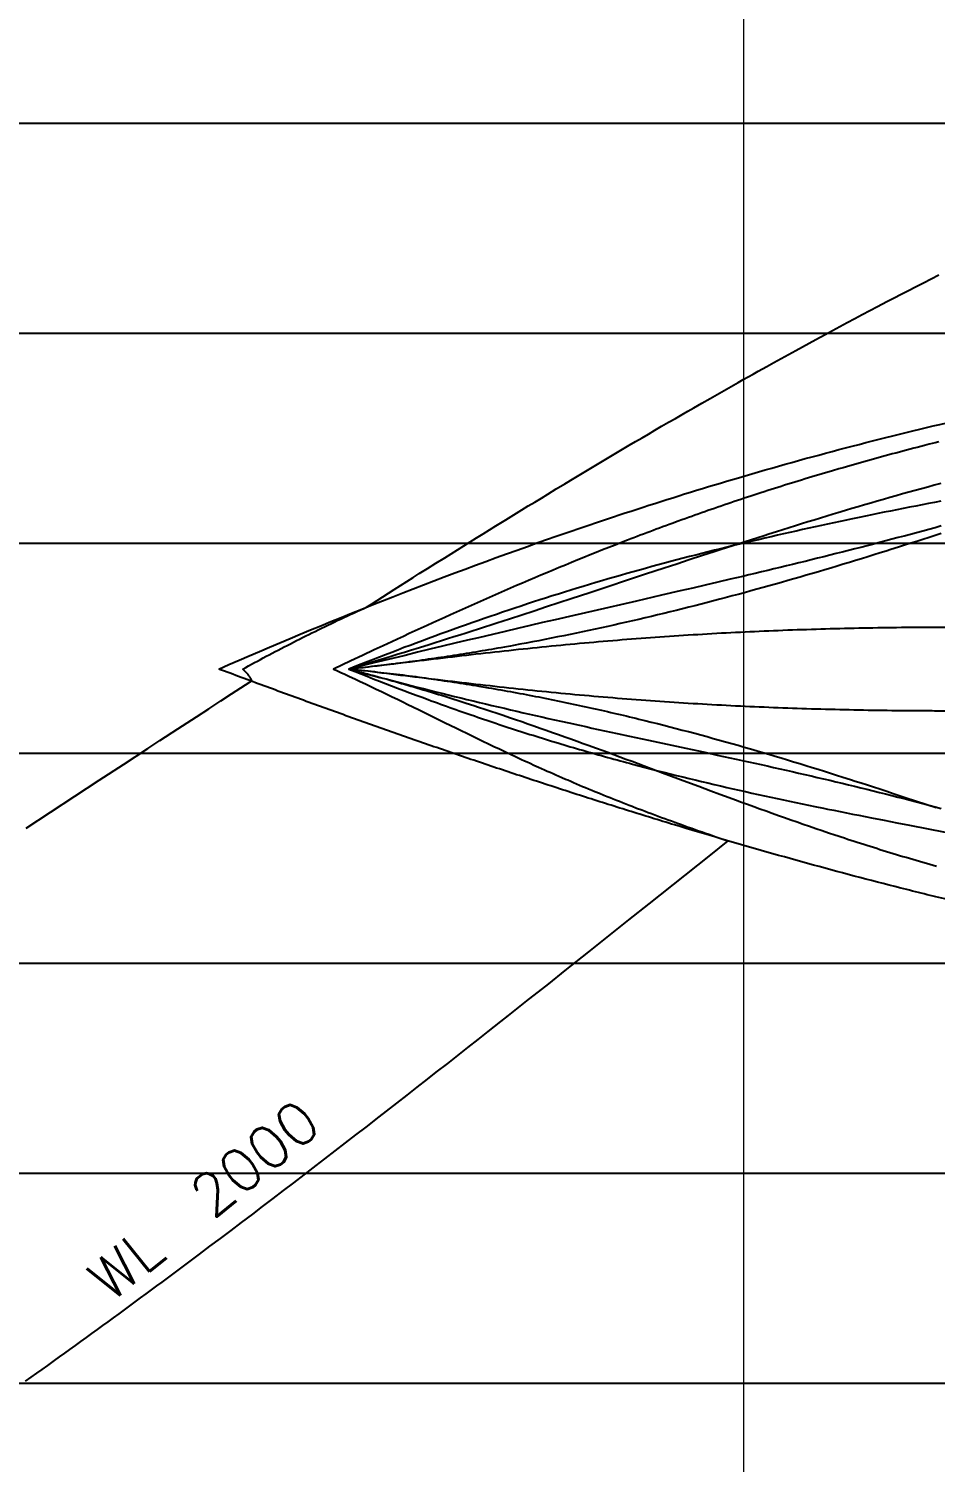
# Model space of a CAD drawing. Extents: x 11249 to 82946, y 15238 to 34763.
# Drawn here: x 16141 to 18300, y 17458 to 20871 of the extents above; entities that cross this region are included whole.
import ezdxf

# ---------------------------------------------------------------- set-up
doc = ezdxf.new("R2010")
doc.units = 0
doc.header["$LTSCALE"] = 250
doc.layers.add('00_Text', color=7, linetype='CONTINUOUS')
for name, color, linetype, lineweight in [('03_Lines_Buttocks', 7, 'CONTINUOUS', 25), ('03_Lines_Grid', 253, 'CONTINUOUS', 15), ('03_Lines_Waterlines', 7, 'CONTINUOUS', 25)]:
    doc.layers.add(name, color=color, linetype=linetype, lineweight=lineweight)
doc.styles.add('ROMANS', font='romans', dxfattribs={"height": 100})

msp = doc.modelspace()

# ---------------------------------------------------------------- linework, layer by layer
at = {"layer": '03_Lines_Buttocks'}
for points in [[(34093.7, 25413.4, 0.000024), (29093.7, 25240.3)], [(34093.7, 25472.6, 0.000032), (29093.7, 25299.6)]]:
    msp.add_lwpolyline(points, format="xyb", dxfattribs=at)
at = {"layer": '03_Lines_Grid'}
msp.add_line((17843.7, 21446.5), (17843.7, 16646.5), dxfattribs=at)
at = {"layer": '03_Lines_Grid', "linetype": 'ByBlock', "lineweight": -2}
for p, q in [((12584.8, 20646.5), (51068.5, 20646.5)), ((12584.8, 20146.5), (51068.5, 20146.5)), ((12584.8, 19646.5), (51068.5, 19646.5)), ((12584.8, 19146.5), (51068.5, 19146.5)), ((12584.8, 18646.5), (51068.5, 18646.5)), ((12584.8, 18146.5), (51068.5, 18146.5)), ((12584.8, 17646.5), (51068.5, 17646.5))]:
    msp.add_line(p, q, dxfattribs=at)
at = {"layer": '03_Lines_Waterlines'}
msp.add_lwpolyline([(38837.2, 21446.5), (34093.7, 21446.5, 0.000019), (29145.2, 21446.5)], format="xyb", dxfattribs=at)
for points in [[(16135.3, 18968), (16250.9, 19043.7), (16308.7, 19081.5), (16366.6, 19119.3), (16424.5, 19157.1), (16453.5, 19176), (16496.4, 19204), (16540.6, 19232.8), (16569.7, 19251.7), (16598.8, 19270.6), (16624.4, 19287.2), (16657.1, 19308.5), (16671.2, 19317.6), (16671.3, 19317.7), (16671.3, 19317.9), (16671.3, 19318), (16671.4, 19318.2), (16671.4, 19318.4), (16671.4, 19318.5), (16671.4, 19318.7), (16671.4, 19318.8), (16671.4, 19319), (16671.4, 19319.2), (16671.4, 19319.3), (16671.4, 19319.5), (16671.4, 19319.6), (16671.4, 19319.8), (16671.4, 19320), (16671.4, 19320.1), (16671.3, 19320.3), (16671.3, 19320.5), (16671.2, 19320.7), (16671.2, 19321), (16671.1, 19321.2), (16671.1, 19321.4), (16671, 19321.6), (16671, 19321.8), (16670.8, 19322.2), (16670.7, 19322.7), (16670.5, 19323.1), (16670.3, 19323.5), (16670.1, 19323.9), (16669.9, 19324.3), (16669.7, 19324.7), (16669.5, 19325.1), (16669, 19325.9), (16668.6, 19326.6), (16668.1, 19327.4), (16667.5, 19328.2), (16666.9, 19329), (16666.3, 19329.8), (16665.7, 19330.6), (16665.1, 19331.4), (16664.5, 19332.1), (16663.6, 19333.2), (16662.9, 19334), (16662.2, 19334.9), (16660.7, 19336.5), (16659.2, 19338.2), (16657.6, 19339.8), (16656, 19341.5), (16654.3, 19343.2), (16652.6, 19344.8), (16650.9, 19346.5), (16657.9, 19350.3), (16664.8, 19354.1), (16671.8, 19357.9), (16678.7, 19361.7), (16685.7, 19365.5), (16692.8, 19369.2), (16699.8, 19373), (16706.9, 19376.8), (16714, 19380.6), (16721.1, 19384.3), (16728.2, 19388.1), (16735.4, 19391.8), (16742.6, 19395.5), (16749.8, 19399.3), (16756.5, 19402.7), (16764.2, 19406.7), (16771.5, 19410.4), (16778.8, 19414.1), (16786.2, 19417.8), (16793.5, 19421.5), (16800.9, 19425.2), (16808.3, 19428.9), (16815.7, 19432.6), (16823.2, 19436.2), (16830.6, 19439.9), (16838.1, 19443.5), (16845.7, 19447.2), (16853.2, 19450.8), (16860.8, 19454.4), (16868.4, 19458), (16876, 19461.7), (16883.6, 19465.3), (16891.3, 19468.9), (16899, 19472.4), (16906.7, 19476), (16914.5, 19479.6), (16922.2, 19483.2), (16930, 19486.7), (16937.6, 19490.2), (16945.2, 19493.6), (16957.2, 19501.3), (16984.3, 19518.5), (17011.4, 19535.7), (17026.4, 19545.2), (17041.4, 19554.6), (17056.4, 19564.1), (17071.4, 19573.6), (17091.1, 19586), (17110.8, 19598.3), (17131.8, 19611.5), (17146.9, 19621), (17162.1, 19630.4), (17177.3, 19639.9), (17192.5, 19649.4), (17207.8, 19658.9), (17223.1, 19668.3), (17238.4, 19677.8), (17253.7, 19687.3), (17277.1, 19701.7), (17289.8, 19709.5), (17302.6, 19717.4), (17315.4, 19725.2), (17330.9, 19734.7), (17346.4, 19744.2), (17362, 19753.7), (17377.5, 19763.1), (17397.7, 19775.4), (17417.9, 19787.6), (17440.3, 19801.1), (17456.1, 19810.6), (17471.9, 19820.1), (17487.7, 19829.5), (17503.6, 19839), (17519.6, 19848.5), (17535.6, 19858), (17551.6, 19867.5), (17571.4, 19879.2), (17586.6, 19888.2), (17601.8, 19897.1), (17617, 19906), (17632.2, 19914.9), (17648.6, 19924.4), (17664.9, 19933.9), (17681.3, 19943.4), (17697.7, 19952.9), (17711.2, 19960.7), (17724.9, 19968.5), (17744.4, 19979.7), (17763.9, 19990.9), (17780.6, 20000.4), (17797.4, 20009.9), (17814.1, 20019.4), (17830.9, 20028.8), (17842.8, 20035.5), (17854.6, 20042.1), (17866.5, 20048.8), (17878.3, 20055.4), (17888.6, 20061.1), (17898.9, 20066.8), (17916.1, 20076.4), (17933.3, 20085.9), (17950.5, 20095.4), (17967.8, 20104.8), (17983.8, 20113.6), (17999.7, 20122.3), (18015.7, 20131), (18037.7, 20142.8), (18055.4, 20152.4), (18073.1, 20161.9), (18090.8, 20171.4), (18108.5, 20180.8), (18126.5, 20190.4), (18144.5, 20199.9), (18162.5, 20209.4), (18185.2, 20221.3), (18202.2, 20230.2), (18219.3, 20239.1), (18236.4, 20248), (18253.5, 20256.8), (18271.9, 20266.4), (18290.4, 20275.9), (18308.9, 20285.4)], [(18309, 19887.5), (18300.4, 19885.3), (18285.8, 19881.6), (18274.6, 19878.7), (18266, 19876.5), (18257.4, 19874.3), (18248.9, 19872.1), (18240.3, 19869.8), (18231.8, 19867.6), (18223.3, 19865.3), (18214.8, 19863.1), (18206.3, 19860.8), (18197.8, 19858.5), (18189.4, 19856.2), (18180.9, 19853.9), (18172.5, 19851.6), (18164, 19849.3), (18155.6, 19847), (18147.2, 19844.7), (18138.8, 19842.4), (18130.5, 19840), (18122.1, 19837.7), (18113.8, 19835.3), (18105.4, 19833), (18097.1, 19830.6), (18088.8, 19828.2), (18080.5, 19825.8), (18070.4, 19822.9), (18055.7, 19818.6), (18047.4, 19816.2), (18039.2, 19813.7), (18031, 19811.3), (18022.7, 19808.9), (18014.6, 19806.4), (18006.4, 19803.9), (17998.2, 19801.5), (17990, 19799), (17981.9, 19796.5), (17973.8, 19794), (17965.6, 19791.5), (17957.5, 19789), (17949.4, 19786.5), (17941.4, 19783.9), (17933.3, 19781.4), (17925.2, 19778.9), (17917.2, 19776.3), (17909.2, 19773.8), (17901.1, 19771.2), (17893.1, 19768.6), (17885.1, 19766), (17872.6, 19762), (17861.2, 19758.2), (17853.3, 19755.6), (17845.3, 19753), (17837.4, 19750.3), (17829.5, 19747.7), (17821.6, 19745.1), (17813.7, 19742.4), (17805.9, 19739.7), (17798, 19737.1), (17790.2, 19734.4), (17782.3, 19731.7), (17774.5, 19729), (17766.7, 19726.3), (17758.9, 19723.6), (17751.1, 19720.9), (17743.3, 19718.1), (17735.6, 19715.4), (17727.8, 19712.7), (17720.1, 19709.9), (17712.3, 19707.2), (17704.6, 19704.4), (17696.9, 19701.6), (17687.8, 19698.3), (17673.9, 19693.2), (17666.2, 19690.4), (17658.6, 19687.6), (17650.9, 19684.8), (17643.3, 19682), (17635.7, 19679.2), (17628.1, 19676.3), (17620.5, 19673.5), (17612.9, 19670.6), (17605.3, 19667.8), (17597.7, 19664.9), (17590.2, 19662), (17582.7, 19659.1), (17575.1, 19656.3), (17567.6, 19653.4), (17552.6, 19647.6), (17537.6, 19641.7), (17522.7, 19635.9), (17507.8, 19630), (17492.9, 19624), (17478.1, 19618.1), (17463.3, 19612.1), (17448.6, 19606.2), (17433.9, 19600.1), (17419.2, 19594.1), (17404.5, 19588.1), (17389.9, 19582), (17375.4, 19575.9), (17360.8, 19569.7), (17346.3, 19563.6), (17331.8, 19557.4), (17317.4, 19551.3), (17303, 19545), (17288.6, 19538.8), (17274.2, 19532.6), (17259.9, 19526.3), (17245.5, 19520.1), (17231.3, 19513.8), (17217, 19507.5), (17202.8, 19501.1), (17188.5, 19494.8), (17174.4, 19488.4), (17160.2, 19482.1), (17146, 19475.7), (17131.9, 19469.3), (17117.8, 19462.9), (17103.7, 19456.5), (17089.7, 19450.1), (17075.6, 19443.6), (17061.6, 19437.2), (17047.6, 19430.8), (17033.6, 19424.3), (17019.6, 19417.8), (17005.6, 19411.4), (16985.2, 19401.9), (16963.8, 19391.9), (16936.1, 19378.9), (16908.3, 19366), (16866.8, 19346.5), (16873.2, 19343.6), (16879.6, 19340.6), (16886, 19337.7), (16892.4, 19334.8), (16905.1, 19328.9), (16917.8, 19322.9), (16930.6, 19317), (16943.2, 19311), (16955.9, 19305), (16968.6, 19298.9), (16981.3, 19292.8), (16993.9, 19286.8), (17006.5, 19280.6), (17019.2, 19274.5), (17031.8, 19268.4), (17044.4, 19262.2), (17069.7, 19249.8), (17133.1, 19218.7), (17158.6, 19206.2), (17171.4, 19199.9), (17184.2, 19193.6), (17202.4, 19184.8), (17210, 19181.1), (17222.9, 19174.9), (17235.9, 19168.6), (17249, 19162.4), (17262.1, 19156.2), (17275.2, 19149.9), (17288.5, 19143.7), (17301.7, 19137.5), (17308.4, 19134.4), (17315.1, 19131.3), (17321.8, 19128.2), (17328.5, 19125.2), (17335.3, 19122.1), (17344.3, 19118), (17355.6, 19112.8), (17362.4, 19109.8), (17369.3, 19106.7), (17376.1, 19103.6), (17383, 19100.6), (17389.9, 19097.5), (17396.9, 19094.5), (17403.8, 19091.4), (17410.8, 19088.4), (17419.6, 19084.6), (17424.8, 19082.3), (17431.9, 19079.3), (17438.9, 19076.3), (17446, 19073.3), (17453.2, 19070.3), (17460.3, 19067.2), (17467.5, 19064.2), (17474.7, 19061.2), (17481.9, 19058.2), (17489.2, 19055.2), (17500.4, 19050.7), (17511.1, 19046.3), (17518.5, 19043.3), (17525.8, 19040.4), (17533.3, 19037.4), (17540.7, 19034.4), (17548.2, 19031.5), (17555.7, 19028.5), (17563.2, 19025.6), (17570.8, 19022.6), (17578.4, 19019.7), (17589, 19015.6), (17601.3, 19010.9), (17609.1, 19008), (17616.8, 19005.1), (17624.6, 19002.2), (17632.3, 18999.2), (17640.2, 18996.3), (17648, 18993.4), (17655.9, 18990.5), (17663.8, 18987.6), (17671.8, 18984.7), (17679.8, 18981.8), (17689, 18978.5), (17695.8, 18976.1), (17703.9, 18973.2), (17712, 18970.3), (17720.1, 18967.4), (17728.3, 18964.5), (17736.5, 18961.6), (17744.7, 18958.8), (17752.9, 18955.9), (17761.2, 18953), (17769.5, 18950.1), (17777.8, 18947.3), (17794.6, 18941.5), (17806.5, 18937.5), (17761, 18901.2), (17617.7, 18787.2), (17570, 18749.2), (17522.2, 18711.2), (17474.4, 18673.2), (17418.2, 18628.5), (17378.7, 18597.3), (17354.8, 18578.3), (17330.8, 18559.3), (17306.8, 18540.4), (17282.8, 18521.4), (17264.6, 18507.1), (17234.7, 18483.5), (17210.6, 18464.5), (17186.5, 18445.5), (17162.3, 18426.6), (17138.2, 18407.6), (17111.1, 18386.4), (17089.8, 18369.7), (17065.5, 18350.7), (17041.3, 18331.8), (17016.9, 18312.8), (16992.6, 18293.9), (16975.1, 18280.3), (16943.8, 18256), (16919.3, 18237.1), (16894.8, 18218.2), (16870.3, 18199.2), (16845.7, 18180.3), (16824.8, 18164.2), (16796.4, 18142.4), (16771.7, 18123.5), (16746.9, 18104.6), (16722.1, 18085.6), (16697.2, 18066.7), (16673.8, 18048.9), (16647.3, 18028.9), (16622.3, 18009.9), (16597.2, 17991), (16572, 17972.1), (16546.8, 17953.2), (16534.3, 17943.8), (16521.7, 17934.4), (16509.2, 17925.1), (16496.2, 17915.4), (16483.5, 17905.9), (16470.7, 17896.5), (16458, 17887), (16445.3, 17877.6), (16432.5, 17868.1), (16419.7, 17858.7), (16406.9, 17849.2), (16394.1, 17839.8), (16381.3, 17830.4), (16368.5, 17821), (16355.7, 17811.6), (16342.5, 17802), (16329.6, 17792.5), (16316.6, 17783.1), (16303.7, 17773.6), (16290.7, 17764.2), (16277.6, 17754.7), (16264.6, 17745.3), (16251.5, 17735.8), (16238.4, 17726.4), (16226.2, 17717.5), (16213.9, 17708.7), (16201.6, 17699.9), (16185.8, 17688.6), (16172.6, 17679.1), (16159.3, 17669.7), (16146.1, 17660.3), (16132.8, 17650.8)], [(18313.2, 19788.1), (18298, 19784), (18282.8, 19779.9), (18267.6, 19775.8), (18252.5, 19771.7), (18237.4, 19767.5), (18222.2, 19763.3), (18207.1, 19759), (18192, 19754.8), (18177, 19750.5), (18161.9, 19746.1), (18146.9, 19741.8), (18131.8, 19737.4), (18116.8, 19733), (18101.8, 19728.5), (18086.8, 19724), (18068, 19718.4), (18056.8, 19715), (18041.8, 19710.5), (18026.9, 19705.9), (18011.9, 19701.3), (17997, 19696.7), (17982, 19692.1), (17967.1, 19687.5), (17952.1, 19682.8), (17937.2, 19678.1), (17922.3, 19673.4), (17903.7, 19667.5), (17892.5, 19664), (17877.6, 19659.2), (17862.7, 19654.5), (17847.8, 19649.7), (17832.9, 19644.9), (17818, 19640.1), (17803.1, 19635.3), (17788.3, 19630.5), (17773.4, 19625.7), (17743.7, 19616), (17714.1, 19606.3), (17684.4, 19596.5), (17654.8, 19586.8), (17610.4, 19572.1), (17477.4, 19528.2), (17433.1, 19513.6), (17403.6, 19503.9), (17374.2, 19494.2), (17344.7, 19484.5), (17315.2, 19474.9), (17285.8, 19465.3), (17271.1, 19460.6), (17256.4, 19455.8), (17241.6, 19451.1), (17226.9, 19446.3), (17212.2, 19441.6), (17197.5, 19436.9), (17182.8, 19432.2), (17168.1, 19427.5), (17153.4, 19422.8), (17138.7, 19418.2), (17124, 19413.6), (17109.3, 19409), (17094.6, 19404.4), (17071.6, 19397.2), (17050.5, 19390.7), (17035.8, 19386.2), (17021.1, 19381.7), (17006.4, 19377.2), (16991.8, 19372.7), (16977.1, 19368.3), (16962.4, 19363.9), (16947.7, 19359.5), (16933, 19355.1), (16918.4, 19350.8), (16903.7, 19346.5), (16911.1, 19344.6), (16918.4, 19342.7), (16925.8, 19340.8), (16933.2, 19338.8), (16940.6, 19336.9), (16948, 19334.9), (16955.3, 19332.9), (16962.7, 19331), (16973.2, 19328.1), (16984.8, 19324.9), (16992.2, 19322.9), (16999.6, 19320.8), (17006.9, 19318.7), (17014.3, 19316.6), (17021.6, 19314.5), (17029, 19312.4), (17036.4, 19310.3), (17043.7, 19308.2), (17051.1, 19306), (17058.4, 19303.9), (17065.8, 19301.7), (17073.1, 19299.5), (17080.5, 19297.3), (17090, 19294.4), (17102.5, 19290.6), (17109.9, 19288.4), (17117.2, 19286.1), (17124.6, 19283.9), (17131.9, 19281.6), (17139.3, 19279.3), (17146.6, 19277), (17153.9, 19274.7), (17161.3, 19272.3), (17168.6, 19270), (17176, 19267.7), (17183.3, 19265.3), (17201.2, 19259.5), (17212.6, 19255.8), (17227.3, 19251), (17241.9, 19246.1), (17256.6, 19241.2), (17271.3, 19236.3), (17285.9, 19231.3), (17300.6, 19226.3), (17315.2, 19221.3), (17329.9, 19216.3), (17344.5, 19211.2), (17359.2, 19206.1), (17373.8, 19200.9), (17388.5, 19195.7), (17403.1, 19190.5), (17417.8, 19185.3), (17432.4, 19180.1), (17447, 19174.8), (17461.7, 19169.5), (17476.3, 19164.2), (17490.8, 19158.9), (17509.1, 19152.2), (17520, 19148.2), (17534.5, 19142.9), (17549, 19137.5), (17563.5, 19132.1), (17578, 19126.8), (17607, 19116), (17650.4, 19099.7), (17708.2, 19078.1), (17737.1, 19067.3), (17751.6, 19061.9), (17766.1, 19056.5), (17786.8, 19048.8), (17809.7, 19040.4), (17824.2, 19035), (17838.8, 19029.7), (17853.4, 19024.4), (17868, 19019), (17882.6, 19013.7), (17897.3, 19008.5), (17912, 19003.2), (17926.7, 18998), (17941.5, 18992.7), (17956.3, 18987.5), (17971.2, 18982.4), (17986, 18977.2), (18001, 18972.1), (18015.9, 18966.9), (18030.9, 18961.9), (18046, 18956.8), (18061.1, 18951.8), (18068.7, 18949.2), (18076.3, 18946.7), (18083.9, 18944.2), (18091.5, 18941.8), (18099.2, 18939.3), (18106.8, 18936.8), (18114.5, 18934.3), (18122.1, 18931.9), (18129.8, 18929.4), (18137.5, 18927), (18153, 18922.1), (18160.7, 18919.7), (18168.5, 18917.2), (18176.3, 18914.8), (18184.1, 18912.4), (18191.9, 18910), (18199.7, 18907.6), (18207.6, 18905.3), (18215.4, 18902.9), (18223.3, 18900.5), (18231.2, 18898.2), (18247.1, 18893.5), (18255, 18891.1), (18263, 18888.8), (18271, 18886.5), (18279, 18884.1), (18287, 18881.8), (18295, 18879.5), (18303.1, 18877.2)], [(18313.7, 19746.4), (18298.7, 19743.4), (18283.8, 19740.5), (18268.8, 19737.6), (18253.8, 19734.6), (18238.8, 19731.6), (18223.8, 19728.6), (18208.8, 19725.6), (18193.8, 19722.6), (18178.8, 19719.6), (18163.8, 19716.5), (18148.9, 19713.5), (18133.9, 19710.4), (18118.9, 19707.3), (18099.3, 19703.2), (18088.9, 19701), (18073.9, 19697.9), (18058.9, 19694.7), (18043.9, 19691.5), (18028.9, 19688.2), (18013.9, 19685), (17999, 19681.7), (17984, 19678.4), (17969, 19675.1), (17954, 19671.7), (17939, 19668.3), (17924.1, 19664.9), (17909.1, 19661.5), (17894.1, 19658), (17879.2, 19654.5), (17864.2, 19651), (17849.2, 19647.5), (17834.3, 19643.9), (17819.3, 19640.3), (17804.4, 19636.6), (17789.4, 19632.9), (17774.5, 19629.2), (17759.6, 19625.5), (17744.6, 19621.7), (17729.7, 19617.9), (17714.8, 19614.1), (17699.9, 19610.2), (17684.9, 19606.3), (17670, 19602.4), (17655.1, 19598.4), (17640.2, 19594.4), (17625.3, 19590.3), (17610.4, 19586.2), (17595.6, 19582.1), (17580.7, 19578), (17565.8, 19573.8), (17550.9, 19569.5), (17536.1, 19565.3), (17521.2, 19560.9), (17506.4, 19556.6), (17491.5, 19552.2), (17476.7, 19547.8), (17461.9, 19543.3), (17447, 19538.8), (17432.2, 19534.3), (17417.4, 19529.7), (17402.6, 19525.1), (17387.8, 19520.4), (17371.7, 19515.3), (17358.2, 19511), (17343.4, 19506.2), (17328.7, 19501.4), (17313.9, 19496.5), (17299.2, 19491.6), (17284.4, 19486.7), (17269.7, 19481.7), (17254.9, 19476.7), (17240.2, 19471.7), (17225.5, 19466.6), (17210.8, 19461.5), (17196.1, 19456.3), (17181.4, 19451.2), (17166.7, 19445.9), (17152, 19440.7), (17137.3, 19435.4), (17122.7, 19430), (17108, 19424.7), (17093.4, 19419.3), (17078.7, 19413.9), (17064.1, 19408.4), (17049.5, 19402.9), (17034.9, 19397.4), (17020.3, 19391.8), (17005.7, 19386.2), (16991.1, 19380.6), (16976.5, 19375), (16961.9, 19369.3), (16942.9, 19361.9), (16932.8, 19358), (16918.2, 19352.2), (16903.7, 19346.5), (16918.2, 19340.7), (16932.6, 19334.9), (16947.1, 19329.2), (16961.7, 19323.5), (16976.2, 19317.9), (16990.7, 19312.2), (17005.2, 19306.6), (17019.8, 19301.1), (17034.3, 19295.5), (17048.9, 19290), (17063.5, 19284.6), (17078.1, 19279.2), (17092.7, 19273.8), (17100, 19271.1), (17107.3, 19268.4), (17114.6, 19265.8), (17121.9, 19263.1), (17129.2, 19260.5), (17136.5, 19257.9), (17143.8, 19255.3), (17151.2, 19252.7), (17158.5, 19250.1), (17166.3, 19247.3), (17173.4, 19244.8), (17180.5, 19242.3), (17187.8, 19239.8), (17195.1, 19237.2), (17202.5, 19234.7), (17209.8, 19232.2), (17217.1, 19229.7), (17224.5, 19227.2), (17231.8, 19224.7), (17239.2, 19222.2), (17246.5, 19219.7), (17253.9, 19217.3), (17261.2, 19214.8), (17268.6, 19212.4), (17275.9, 19210), (17283.3, 19207.6), (17290.7, 19205.2), (17298, 19202.8), (17305.4, 19200.4), (17312.8, 19198), (17320.1, 19195.7), (17327.5, 19193.3), (17334.9, 19191), (17342.3, 19188.7), (17349.7, 19186.3), (17357, 19184), (17364.4, 19181.8), (17371.8, 19179.5), (17379.2, 19177.2), (17386.6, 19174.9), (17401.4, 19170.5), (17408.8, 19168.2), (17416.2, 19166), (17423.6, 19163.8), (17431, 19161.6), (17438.4, 19159.4), (17445.8, 19157.3), (17453.2, 19155.1), (17460.6, 19153), (17468.1, 19150.8), (17475.5, 19148.7), (17482.9, 19146.6), (17490.3, 19144.5), (17497.7, 19142.4), (17505.2, 19140.3), (17512.6, 19138.2), (17520, 19136.2), (17527.4, 19134.1), (17534.9, 19132.1), (17542.3, 19130), (17549.7, 19128), (17557.2, 19126), (17564.6, 19124), (17572.1, 19122), (17579.5, 19120), (17594.4, 19116.1), (17609.3, 19112.2), (17624.2, 19108.3), (17639.1, 19104.5), (17654, 19100.7), (17668.9, 19096.9), (17683.9, 19093.2), (17698.8, 19089.6), (17713.8, 19085.9), (17728.7, 19082.3), (17743.6, 19078.7), (17758.6, 19075.2), (17773.6, 19071.7), (17788.5, 19068.2), (17803.5, 19064.8), (17818.5, 19061.4), (17833.4, 19058), (17848.4, 19054.6), (17863.4, 19051.3), (17878.4, 19048), (17893.4, 19044.7), (17908.4, 19041.5), (17923.4, 19038.2), (17938.4, 19035), (17953.4, 19031.9), (17968.4, 19028.7), (17983.4, 19025.6), (17998.4, 19022.5), (18013.4, 19019.4), (18034.4, 19015.1), (18043.5, 19013.2), (18058.5, 19010.2), (18073.5, 19007.2), (18088.5, 19004.2), (18103.5, 19001.2), (18118.5, 18998.2), (18133.6, 18995.2), (18148.6, 18992.3), (18178.6, 18986.4), (18208.6, 18980.5), (18238.7, 18974.7), (18283.7, 18966), (18393.2, 18944.9)], [(18314.4, 19687.1), (18299.7, 19683), (18285.1, 19679), (18270.4, 19675), (18255.7, 19671.1), (18241, 19667.1), (18226.3, 19663.2), (18211.6, 19659.3), (18196.9, 19655.4), (18182.2, 19651.5), (18167.4, 19647.7), (18147.7, 19642.5), (18138, 19640), (18123.2, 19636.2), (18108.4, 19632.5), (18093.7, 19628.7), (18078.9, 19625), (18064.1, 19621.3), (18049.3, 19617.6), (18034.5, 19613.9), (18019.7, 19610.2), (18004.9, 19606.6), (17990.1, 19602.9), (17975.3, 19599.3), (17960.5, 19595.7), (17945.7, 19592.1), (17930.8, 19588.5), (17916, 19584.9), (17901.2, 19581.4), (17886.3, 19577.8), (17871.5, 19574.3), (17856.6, 19570.7), (17841.8, 19567.2), (17812, 19560.2), (17782.3, 19553.2), (17752.5, 19546.3), (17722.8, 19539.4), (17693, 19532.5), (17648.3, 19522.2), (17588.7, 19508.4), (17484.3, 19484.4), (17439.6, 19474.1), (17394.8, 19463.8), (17365, 19456.9), (17335.2, 19449.9), (17305.3, 19443), (17275.5, 19436), (17245.7, 19429), (17212.3, 19421.1), (17186.1, 19414.9), (17156.3, 19407.8), (17126.6, 19400.6), (17096.8, 19393.5), (17067.1, 19386.3), (17037.3, 19379.1), (17007.6, 19371.9), (16963, 19361), (16918.5, 19350.1), (16903.7, 19346.5)], [(18314.6, 19669.4), (18300, 19664.6), (18285.4, 19659.9), (18270.9, 19655.2), (18256.3, 19650.5), (18241.7, 19645.8), (18227.1, 19641.2), (18212.5, 19636.6), (18194.8, 19631), (18183.3, 19627.3), (18168.7, 19622.8), (18154.1, 19618.2), (18139.5, 19613.7), (18124.9, 19609.2), (18110.3, 19604.7), (18095.6, 19600.2), (18081, 19595.8), (18066.3, 19591.4), (18051.7, 19587), (18037, 19582.6), (18022.4, 19578.3), (18007.7, 19574), (17993, 19569.7), (17978.4, 19565.4), (17963.7, 19561.2), (17949, 19557), (17934.3, 19552.8), (17919.6, 19548.6), (17904.9, 19544.5), (17890.1, 19540.4), (17875.4, 19536.3), (17860.7, 19532.3), (17845.9, 19528.3), (17831.2, 19524.3), (17816.4, 19520.4), (17799.8, 19515.9), (17786.9, 19512.6), (17772.1, 19508.7), (17757.4, 19504.9), (17742.6, 19501.1), (17727.8, 19497.3), (17713, 19493.6), (17698.2, 19489.9), (17683.4, 19486.2), (17668.5, 19482.5), (17653.7, 19478.9), (17638.9, 19475.4), (17624, 19471.8), (17609.2, 19468.3), (17594.3, 19464.8), (17579.5, 19461.4), (17564.6, 19458), (17549.7, 19454.6), (17534.9, 19451.3), (17520, 19448), (17505.1, 19444.7), (17490.2, 19441.4), (17475.3, 19438.2), (17460.4, 19435.1), (17445.4, 19431.9), (17430.5, 19428.9), (17415.6, 19425.8), (17400.6, 19422.8), (17385.7, 19419.8), (17370.7, 19416.8), (17355.8, 19413.9), (17340.8, 19411.1), (17325.8, 19408.2), (17310.8, 19405.4), (17295.8, 19402.7), (17288.3, 19401.3), (17274.6, 19398.8), (17265.8, 19397.3), (17258.3, 19396), (17250.8, 19394.7), (17243.3, 19393.4), (17235.8, 19392.1), (17228.3, 19390.8), (17220.8, 19389.5), (17213.3, 19388.3), (17205.7, 19387), (17198.2, 19385.8), (17190.7, 19384.5), (17183.2, 19383.3), (17175.7, 19382.1), (17168.1, 19380.9), (17160.6, 19379.7), (17153.1, 19378.6), (17145.5, 19377.4), (17138, 19376.2), (17130.5, 19375.1), (17122.9, 19374), (17115.4, 19372.9), (17107.9, 19371.8), (17100.3, 19370.7), (17092.8, 19369.6), (17085.2, 19368.5), (17077.7, 19367.4), (17070.1, 19366.4), (17062.6, 19365.4), (17055, 19364.3), (17047.5, 19363.3), (17039.9, 19362.3), (17032.4, 19361.3), (17024.8, 19360.3), (17017.3, 19359.4), (17009.7, 19358.4), (17002.1, 19357.5), (16994.6, 19356.6), (16987, 19355.7), (16979.4, 19354.8), (16971.9, 19353.9), (16964.3, 19353), (16957.1, 19352.2), (16949.2, 19351.3), (16941.6, 19350.4), (16934, 19349.6), (16926.4, 19348.8), (16918.8, 19348), (16911.3, 19347.2), (16903.7, 19346.5), (16911.3, 19345.7), (16918.9, 19345), (16926.1, 19344.3), (16934, 19343.5), (16941.6, 19342.7), (16949.2, 19341.9), (16956.8, 19341.1), (16964.3, 19340.3), (16971.9, 19339.4), (16979.5, 19338.6), (16987.1, 19337.7), (16994.6, 19336.8), (17002.2, 19336), (17009.8, 19335.1), (17017.3, 19334.1), (17024.9, 19333.2), (17032.4, 19332.3), (17040, 19331.3), (17047.6, 19330.3), (17055.1, 19329.3), (17062.7, 19328.4), (17070.2, 19327.3), (17078.5, 19326.2), (17085.3, 19325.3), (17092.9, 19324.2), (17100.4, 19323.2), (17108, 19322.1), (17115.5, 19321), (17123, 19319.9), (17130.6, 19318.8), (17138.1, 19317.7), (17145.6, 19316.6), (17153.2, 19315.4), (17160.7, 19314.2), (17168.2, 19313.1), (17175.8, 19311.9), (17183.3, 19310.7), (17190.8, 19309.5), (17198.3, 19308.3), (17205.8, 19307), (17213.4, 19305.8), (17222.3, 19304.3), (17235.9, 19302), (17243.4, 19300.7), (17250.9, 19299.4), (17258.4, 19298.1), (17265.9, 19296.8), (17273.4, 19295.4), (17280.9, 19294.1), (17288.4, 19292.7), (17295.9, 19291.3), (17303.4, 19290), (17310.9, 19288.6), (17318.4, 19287.2), (17325.9, 19285.7), (17333.3, 19284.3), (17340.8, 19282.9), (17348.3, 19281.4), (17355.8, 19280), (17363.1, 19278.5), (17370.7, 19277), (17378.2, 19275.5), (17385.7, 19274), (17393.2, 19272.5), (17400.6, 19271), (17408.1, 19269.4), (17415.6, 19267.9), (17423, 19266.3), (17430.5, 19264.7), (17437.9, 19263.2), (17445.4, 19261.6), (17452.8, 19260), (17460.3, 19258.3), (17467.7, 19256.7), (17475.2, 19255.1), (17482.6, 19253.4), (17490.1, 19251.8), (17505, 19248.4), (17512.4, 19246.8), (17519.8, 19245.1), (17527.3, 19243.3), (17534.7, 19241.6), (17542.1, 19239.9), (17549.6, 19238.2), (17557, 19236.4), (17564.4, 19234.7), (17571.8, 19232.9), (17579.3, 19231.1), (17586.7, 19229.3), (17594.1, 19227.5), (17601.5, 19225.7), (17608.9, 19223.9), (17623.7, 19220.2), (17638.6, 19216.5), (17653.4, 19212.8), (17668.2, 19209), (17683, 19205.1), (17697.7, 19201.3), (17712.5, 19197.4), (17727.3, 19193.5), (17742.1, 19189.5), (17756.8, 19185.5), (17771.6, 19181.4), (17786.3, 19177.4), (17801, 19173.2), (17815.8, 19169.1), (17830.5, 19164.9), (17845.2, 19160.7), (17859.9, 19156.4), (17875.9, 19151.8), (17889.4, 19147.9), (17904.1, 19143.5), (17918.7, 19139.1), (17933.4, 19134.7), (17948.1, 19130.3), (17962.8, 19125.9), (17977.5, 19121.4), (17992.1, 19116.9), (18006.8, 19112.3), (18021.5, 19107.8), (18036.1, 19103.2), (18050.8, 19098.6), (18065.4, 19093.9), (18080.1, 19089.3), (18098.6, 19083.4), (18109.4, 19079.9), (18124, 19075.2), (18138.7, 19070.5), (18153.3, 19065.7), (18167.9, 19061), (18182.6, 19056.2), (18202.6, 19049.6), (18226.5, 19041.8), (18255.8, 19032.1), (18302.5, 19016.7)], [(16903.7, 19346.5), (16918.4, 19342.5), (16933.2, 19338.5), (16947.9, 19334.6), (16962.7, 19330.6), (16977.4, 19326.7), (16992.2, 19322.8), (17007, 19319), (17021.8, 19315.1), (17036.6, 19311.3), (17051.3, 19307.5), (17066.2, 19303.7), (17081, 19299.9), (17095.8, 19296.2), (17110.6, 19292.5), (17125.4, 19288.8), (17140.3, 19285.1), (17155.1, 19281.4), (17169.9, 19277.8), (17184.8, 19274.2), (17199.6, 19270.6), (17214.5, 19267), (17229.4, 19263.5), (17244.2, 19260), (17259.1, 19256.5), (17274, 19253), (17288.9, 19249.5), (17303.8, 19246.1), (17318.6, 19242.6), (17333.5, 19239.2), (17348.4, 19235.8), (17363.3, 19232.5), (17378.2, 19229.1), (17393.1, 19225.8), (17408.1, 19222.4), (17427.4, 19218.2), (17452.8, 19212.6), (17467.7, 19209.3), (17482.6, 19206), (17512.5, 19199.5), (17542.3, 19193.1), (17572.2, 19186.6), (17617, 19177), (17706.5, 19157.9), (17751.3, 19148.3), (17781.1, 19141.8), (17810.9, 19135.4), (17825.8, 19132.1), (17840.7, 19128.9), (17855.6, 19125.6), (17870.5, 19122.3), (17885.4, 19119), (17900.2, 19115.7), (17915.1, 19112.4), (17930, 19109), (17944.9, 19105.7), (17959.7, 19102.3), (17974.6, 19098.9), (17989.4, 19095.5), (18004.3, 19092.1), (18019.1, 19088.6), (18033.9, 19085.2), (18048.8, 19081.7), (18063.6, 19078.2), (18078.4, 19074.6), (18093.2, 19071.1), (18108, 19067.5), (18122.8, 19063.9), (18137.6, 19060.3), (18152.4, 19056.6), (18167.1, 19052.9), (18181.9, 19049.2), (18196.6, 19045.5), (18211.4, 19041.7), (18226.1, 19037.9), (18240.8, 19034), (18255.6, 19030.2), (18270.3, 19026.3), (18288.4, 19021.4), (18299.7, 19018.4), (18314.3, 19014.4)]]:
    msp.add_lwpolyline(points, dxfattribs=at)
at = {"layer": '03_Lines_Waterlines', "color": 2}
for points, knots in [([(16593.7, 19346.5), (16851.7, 19459.3), (17113.1, 19563.3), (17528.6, 19708.5), (17679.3, 19757.2), (18001, 19852), (18171.6, 19896.9), (18343.7, 19936.5)], [10, 10, 10, 10, 10.456163, 10.456163, 10.713241, 10.713241, 11, 11, 11, 11]), ([(16903.7, 19346.5), (16963.5, 19353.5), (17083, 19368.1), (17262.3, 19389), (17442, 19407.4), (17621.9, 19422.2), (17802.2, 19433.5), (17982.6, 19441.2), (18163.1, 19445.6), (18283.5, 19446.5), (18343.7, 19446.5)], [-0.9999994, -0.9999994, -0.9999994, -0.9999994, -0.875, -0.75, -0.625, -0.5, -0.375, -0.25, -0.125, 0, 0, 0, 0]), ([(18343.7, 18794), (18334.4, 18796.2), (18315.8, 18800.7), (18278.6, 18809.8), (18213.6, 18826), (18083.8, 18859.4), (17899.2, 18910), (17715.7, 18964), (17569.4, 19009), (17459.9, 19043.6), (17350.8, 19079.1), (17241.9, 19115.3), (17133.2, 19152.2), (17024.8, 19189.8), (16916.7, 19228.1), (16808.8, 19267), (16701.1, 19306.4), (16629.5, 19333.1), (16593.7, 19346.5)], [0, 0, 0, 0, 0.015625, 0.03125, 0.0625, 0.125, 0.25, 0.375, 0.4375, 0.5, 0.5625, 0.625, 0.6875, 0.75, 0.8125, 0.875, 0.9375, 1, 1, 1, 1]), ([(18343.7, 19246.5), (18336.2, 19246.5), (18321.1, 19246.5), (18291, 19246.6), (18238.3, 19246.8), (18133, 19248), (17982.6, 19251.5), (17832.2, 19257.7), (17712, 19264.5), (17621.9, 19270.5), (17531.9, 19277.4), (17441.9, 19285.2), (17352.1, 19294), (17262.3, 19303.6), (17172.6, 19313.8), (17082.9, 19324.6), (16993.3, 19335.6), (16933.6, 19342.9), (16903.7, 19346.5)], [0, 0, 0, 0, 0.015625, 0.03125, 0.0625, 0.125, 0.25, 0.375, 0.4375, 0.5, 0.5625, 0.625, 0.6875, 0.75, 0.8125, 0.875, 0.9375, 0.9999994, 0.9999994, 0.9999994, 0.9999994])]:
    msp.add_open_spline(points, degree=3, knots=knots, dxfattribs=at)

# ---------------------------------------------------------------- texts
at = {"layer": '00_Text', "style": 'ROMANS'}
msp.add_text('WL  2000', height=100, rotation=39.2498, dxfattribs=at).set_placement((16336.1, 17836.2))

doc.saveas('drawing.dxf')
